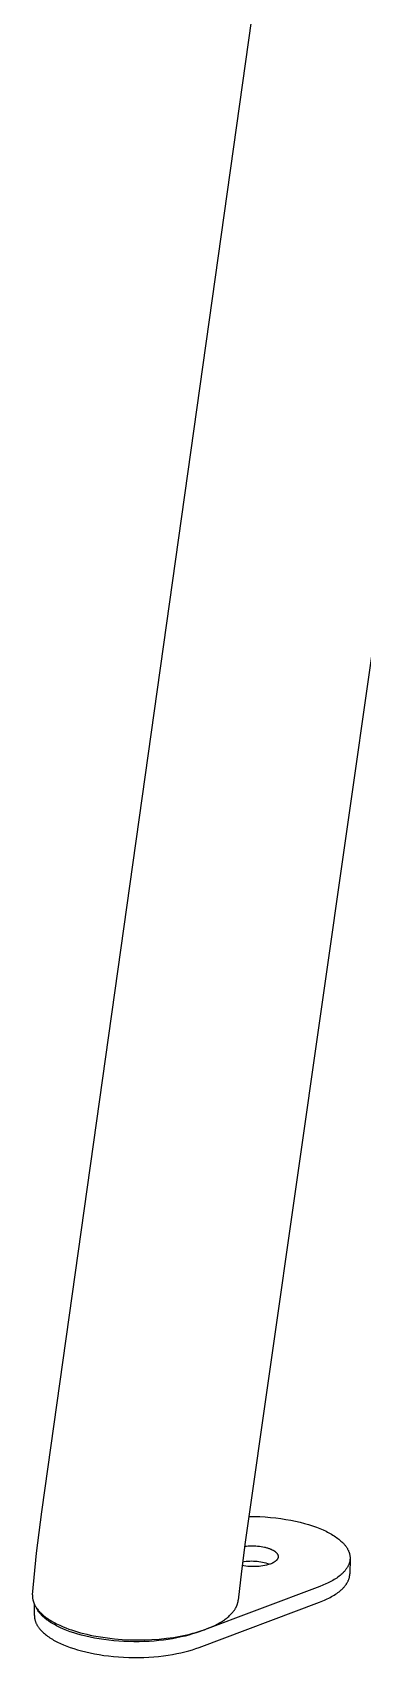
# Model space of a CAD drawing. Header units: millimetres. Extents: x -2163 to 4354, y -841 to 3711.
# Drawn here: x -53 to 52, y -3 to 511 of the extents above; entities that cross this region are included whole.
import ezdxf

# ---------------------------------------------------------------- set-up
doc = ezdxf.new("R2010")
doc.units = ezdxf.units.MM
doc.header["$MEASUREMENT"] = 0
doc.layers.add('Utwórz2D linie widoczne', color=7, linetype='Continuous', true_color=0x000000)

msp = doc.modelspace()

# ---------------------------------------------------------------- linework, layer by layer
at = {"layer": 'Utwórz2D linie widoczne'}
for p, q in [((-49.75, 42.9), (30.22, 611.58)), ((95.66, 602.17), (14.59, 33.28)), ((-51.4, 29.81), (-49.75, 42.9)), ((15.75, 41.44), (17.47, 41.42)), ((17.47, 41.42), (19.18, 41.36)), ((19.18, 41.36), (20.89, 41.27)), ((20.89, 41.27), (22.58, 41.13)), ((22.58, 41.13), (24.24, 40.96)), ((24.24, 40.96), (25.88, 40.75)), ((25.88, 40.75), (27.47, 40.5)), ((27.47, 40.5), (29.02, 40.23)), ((29.02, 40.23), (30.52, 39.92)), ((30.52, 39.92), (31.97, 39.59)), ((31.97, 39.59), (33.35, 39.23)), ((33.35, 39.23), (34.67, 38.85)), ((34.67, 38.85), (35.93, 38.45)), ((35.93, 38.45), (37.12, 38.03)), ((37.12, 38.03), (38.23, 37.59)), ((38.23, 37.59), (39.28, 37.14)), ((39.28, 37.14), (40.2, 36.71)), ((40.2, 36.71), (40.65, 36.49)), ((40.65, 36.49), (41.09, 36.26)), ((41.09, 36.26), (41.53, 36.02)), ((41.53, 36.02), (41.95, 35.78)), ((14.59, 33.28), (13.39, 24.11)), ((14.41, 32.01), (14.97, 32.07)), ((14.97, 32.07), (15.54, 32.11)), ((15.54, 32.11), (16.13, 32.14)), ((16.13, 32.14), (16.72, 32.15)), ((16.72, 32.15), (17.31, 32.14)), ((17.31, 32.14), (17.91, 32.11)), ((17.91, 32.11), (18.49, 32.06)), ((18.49, 32.06), (19.07, 32)), ((19.07, 32), (19.63, 31.92)), ((19.63, 31.92), (20.17, 31.83)), ((20.17, 31.83), (20.68, 31.72)), ((20.68, 31.72), (20.93, 31.66)), ((20.93, 31.66), (21.17, 31.6)), ((21.17, 31.6), (21.41, 31.53)), ((21.41, 31.53), (21.63, 31.46)), ((21.63, 31.46), (21.85, 31.4)), ((21.85, 31.4), (22.06, 31.32)), ((22.06, 31.32), (22.27, 31.25)), ((22.27, 31.25), (22.46, 31.17)), ((22.46, 31.17), (22.65, 31.1)), ((22.65, 31.1), (22.83, 31.02)), ((22.83, 31.02), (23.07, 30.91)), ((23.07, 30.91), (23.18, 30.85)), ((23.18, 30.85), (23.3, 30.79)), ((41.95, 35.78), (42.36, 35.53)), ((42.36, 35.53), (42.76, 35.28)), ((42.76, 35.28), (43.15, 35.02)), ((43.15, 35.02), (43.53, 34.76)), ((43.53, 34.76), (43.9, 34.49)), ((43.9, 34.49), (44.25, 34.21)), ((44.25, 34.21), (44.59, 33.93)), ((44.59, 33.93), (44.91, 33.65)), ((44.91, 33.65), (45.22, 33.36)), ((45.22, 33.36), (45.52, 33.07)), ((45.52, 33.07), (45.66, 32.92)), ((45.66, 32.92), (45.8, 32.77)), ((45.8, 32.77), (45.93, 32.62)), ((45.93, 32.62), (46.06, 32.47)), ((46.06, 32.47), (46.18, 32.32)), ((46.18, 32.32), (46.3, 32.17)), ((46.3, 32.17), (46.42, 32.01)), ((46.42, 32.01), (46.53, 31.86)), ((46.53, 31.86), (46.64, 31.7)), ((46.64, 31.7), (46.74, 31.55)), ((46.74, 31.55), (46.84, 31.39)), ((46.84, 31.39), (46.93, 31.23)), ((46.93, 31.23), (47.02, 31.07)), ((47.02, 31.07), (47.1, 30.91)), ((47.1, 30.91), (47.18, 30.76)), ((-52.69, 16.68), (-51.4, 29.81)), ((14.2, 25.8), (13.61, 25.91)), ((14.32, 27.08), (13.74, 27)), ((14.79, 25.71), (14.2, 25.8)), ((14.89, 27.15), (14.32, 27.08)), ((15.39, 25.63), (14.79, 25.71)), ((15.47, 27.19), (14.89, 27.15)), ((16.04, 27.22), (15.47, 27.19)), ((16.62, 27.23), (16.04, 27.22)), ((17.2, 27.22), (16.62, 27.23)), ((17.78, 27.19), (17.2, 27.22)), ((18.35, 27.14), (17.78, 27.19)), ((18.93, 27.07), (18.35, 27.14)), ((19.5, 26.99), (18.93, 27.07)), ((19.59, 25.7), (18.99, 25.63)), ((20.07, 26.88), (19.5, 26.99)), ((20.18, 25.79), (19.59, 25.7)), ((20.63, 26.76), (20.07, 26.88)), ((20.77, 25.9), (20.18, 25.79)), ((21.19, 26.62), (20.63, 26.76)), ((21.36, 26.04), (20.77, 25.9)), ((21.75, 26.46), (21.19, 26.62)), ((21.94, 26.19), (21.36, 26.04)), ((22.3, 26.28), (21.75, 26.46)), ((22.52, 26.36), (21.94, 26.19)), ((22.77, 26.46), (22.52, 26.36)), ((23.02, 26.57), (22.77, 26.46)), ((23.14, 26.62), (23.02, 26.57)), ((23.26, 26.68), (23.14, 26.62)), ((23.37, 26.74), (23.26, 26.68)), ((23.3, 30.79), (23.41, 30.73)), ((23.49, 26.8), (23.37, 26.74)), ((23.41, 30.73), (23.52, 30.66)), ((23.6, 26.86), (23.49, 26.8)), ((23.52, 30.66), (23.63, 30.6)), ((23.71, 26.92), (23.6, 26.86)), ((23.63, 30.6), (23.73, 30.53)), ((23.81, 26.99), (23.71, 26.92)), ((23.73, 30.53), (23.84, 30.46)), ((23.91, 27.06), (23.81, 26.99)), ((23.84, 30.46), (23.93, 30.4)), ((24.01, 27.12), (23.91, 27.06)), ((23.93, 30.4), (24.03, 30.32)), ((24.1, 27.19), (24.01, 27.12)), ((24.03, 30.32), (24.12, 30.25)), ((24.19, 27.26), (24.1, 27.19)), ((24.12, 30.25), (24.21, 30.18)), ((24.28, 27.34), (24.19, 27.26)), ((24.21, 30.18), (24.29, 30.11)), ((24.36, 27.41), (24.28, 27.34)), ((24.29, 30.11), (24.37, 30.03)), ((24.4, 27.45), (24.36, 27.41)), ((24.37, 30.03), (24.45, 29.95)), ((24.44, 27.49), (24.4, 27.45)), ((24.47, 27.52), (24.44, 27.49)), ((24.45, 29.95), (24.49, 29.91)), ((24.51, 27.56), (24.47, 27.52)), ((24.49, 29.91), (24.52, 29.88)), ((24.55, 27.6), (24.51, 27.56)), ((24.52, 29.88), (24.56, 29.84)), ((24.58, 27.64), (24.55, 27.6)), ((24.56, 29.84), (24.59, 29.8)), ((24.61, 27.68), (24.58, 27.64)), ((24.59, 29.8), (24.62, 29.76)), ((24.64, 27.72), (24.61, 27.68)), ((24.62, 29.76), (24.65, 29.72)), ((24.67, 27.76), (24.64, 27.72)), ((24.65, 29.72), (24.68, 29.68)), ((24.7, 27.8), (24.67, 27.76)), ((24.68, 29.68), (24.71, 29.64)), ((24.73, 27.84), (24.7, 27.8)), ((24.71, 29.64), (24.74, 29.6)), ((24.76, 27.88), (24.73, 27.84)), ((24.74, 29.6), (24.76, 29.56)), ((24.76, 29.56), (24.79, 29.51)), ((24.78, 27.92), (24.76, 27.88)), ((24.81, 27.96), (24.78, 27.92)), ((24.79, 29.51), (24.81, 29.47)), ((24.81, 29.47), (24.84, 29.43)), ((24.83, 28), (24.81, 27.96)), ((24.85, 28.04), (24.83, 28)), ((24.84, 29.43), (24.86, 29.39)), ((24.87, 28.08), (24.85, 28.04)), ((24.86, 29.39), (24.88, 29.35)), ((24.89, 28.12), (24.87, 28.08)), ((24.88, 29.35), (24.9, 29.31)), ((24.91, 28.16), (24.89, 28.12)), ((24.9, 29.31), (24.91, 29.26)), ((24.91, 29.26), (24.93, 29.22)), ((24.93, 28.2), (24.91, 28.16)), ((24.93, 29.22), (24.95, 29.18)), ((24.94, 28.25), (24.93, 28.2)), ((24.96, 28.29), (24.94, 28.25)), ((24.95, 29.18), (24.96, 29.14)), ((24.96, 29.14), (24.97, 29.1)), ((24.97, 28.33), (24.96, 28.29)), ((24.97, 29.1), (24.98, 29.05)), ((24.98, 28.37), (24.97, 28.33)), ((24.98, 29.05), (24.99, 29.01)), ((24.99, 28.41), (24.98, 28.37)), ((24.99, 29.01), (25, 28.97)), ((25, 28.46), (24.99, 28.41)), ((25, 28.97), (25.01, 28.93)), ((25.01, 28.5), (25, 28.46)), ((25.01, 28.93), (25.02, 28.88)), ((25.02, 28.58), (25.01, 28.54)), ((25.01, 28.54), (25.01, 28.5)), ((25.02, 28.88), (25.02, 28.84)), ((25.02, 28.84), (25.02, 28.8)), ((25.02, 28.8), (25.03, 28.76)), ((25.03, 28.67), (25.02, 28.63)), ((25.02, 28.63), (25.02, 28.58)), ((25.03, 28.76), (25.03, 28.71)), ((25.03, 28.71), (25.03, 28.67)), ((47.14, 25.73), (47.05, 25.57)), ((47.21, 25.89), (47.14, 25.73)), ((47.18, 30.76), (47.26, 30.6)), ((47.29, 26.05), (47.21, 25.89)), ((47.26, 30.6), (47.33, 30.43)), ((47.35, 26.21), (47.29, 26.05)), ((47.33, 30.43), (47.39, 30.27)), ((47.42, 26.37), (47.35, 26.21)), ((47.39, 30.27), (47.45, 30.11)), ((47.48, 26.53), (47.42, 26.37)), ((47.45, 30.11), (47.51, 29.95)), ((47.53, 26.69), (47.48, 26.53)), ((47.51, 29.95), (47.55, 29.79)), ((47.58, 26.85), (47.53, 26.69)), ((47.55, 29.79), (47.6, 29.63)), ((47.62, 27.01), (47.58, 26.85)), ((47.6, 29.63), (47.64, 29.46)), ((47.66, 27.18), (47.62, 27.01)), ((47.64, 29.46), (47.67, 29.3)), ((47.69, 27.34), (47.66, 27.18)), ((47.67, 29.3), (47.7, 29.14)), ((47.71, 27.5), (47.69, 27.34)), ((47.7, 29.14), (47.73, 28.97)), ((47.77, 28.15), (47.71, 23.27)), ((47.74, 27.66), (47.71, 27.5)), ((47.73, 28.97), (47.75, 28.81)), ((47.75, 27.83), (47.74, 27.66)), ((47.75, 28.81), (47.76, 28.65)), ((47.77, 27.99), (47.75, 27.83)), ((47.76, 28.65), (47.77, 28.48)), ((47.77, 28.48), (47.77, 28.32)), ((47.77, 28.32), (47.77, 28.15)), ((47.77, 28.15), (47.77, 27.99)), ((13.39, 24.11), (12.39, 14.92)), ((15.99, 25.58), (15.39, 25.63)), ((16.59, 25.55), (15.99, 25.58)), ((17.19, 25.54), (16.59, 25.55)), ((17.79, 25.55), (17.19, 25.54)), ((18.39, 25.58), (17.79, 25.55)), ((18.99, 25.63), (18.39, 25.58)), ((41.5, 20.73), (41.06, 20.5)), ((41.93, 20.96), (41.5, 20.73)), ((42.35, 21.2), (41.93, 20.96)), ((42.76, 21.45), (42.35, 21.2)), ((43.16, 21.7), (42.76, 21.45)), ((43.55, 21.95), (43.16, 21.7)), ((43.92, 22.22), (43.55, 21.95)), ((44.28, 22.48), (43.92, 22.22)), ((44.62, 22.76), (44.28, 22.48)), ((44.95, 23.03), (44.62, 22.76)), ((45.26, 23.32), (44.95, 23.03)), ((45.41, 23.46), (45.26, 23.32)), ((45.56, 23.6), (45.41, 23.46)), ((45.7, 23.75), (45.56, 23.6)), ((45.84, 23.9), (45.7, 23.75)), ((45.97, 24.04), (45.84, 23.9)), ((46.1, 24.19), (45.97, 24.04)), ((46.22, 24.34), (46.1, 24.19)), ((46.34, 24.49), (46.22, 24.34)), ((46.46, 24.65), (46.34, 24.49)), ((46.57, 24.8), (46.46, 24.65)), ((46.68, 24.95), (46.57, 24.8)), ((46.78, 25.11), (46.68, 24.95)), ((46.87, 25.26), (46.78, 25.11)), ((46.97, 25.42), (46.87, 25.26)), ((46.9, 20.47), (46.99, 20.63)), ((47.05, 25.57), (46.97, 25.42)), ((46.99, 20.63), (47.07, 20.8)), ((47.07, 20.8), (47.15, 20.96)), ((47.15, 20.96), (47.22, 21.12)), ((47.22, 21.12), (47.29, 21.28)), ((47.29, 21.28), (47.36, 21.45)), ((47.36, 21.45), (47.41, 21.61)), ((47.41, 21.61), (47.47, 21.78)), ((47.47, 21.78), (47.52, 21.94)), ((47.52, 21.94), (47.56, 22.11)), ((47.56, 22.11), (47.6, 22.27)), ((47.6, 22.27), (47.63, 22.44)), ((47.63, 22.44), (47.65, 22.6)), ((47.65, 22.6), (47.67, 22.77)), ((47.67, 22.77), (47.69, 22.94)), ((47.69, 22.94), (47.7, 23.11)), ((47.7, 23.11), (47.71, 23.27)), ((-52.7, 16.52), (-52.71, 16.36)), ((-52.71, 16.36), (-52.71, 16.21)), ((-52.71, 16.21), (-52.71, 16.05)), ((-52.71, 16.05), (-52.7, 15.89)), ((-52.69, 16.68), (-52.7, 16.52)), ((-52.7, 15.89), (-52.69, 15.73)), ((-52.69, 15.73), (-52.68, 15.58)), ((-52.68, 15.58), (-52.66, 15.42)), ((-52.66, 15.42), (-52.63, 15.26)), ((38.22, 19.28), (0.06, 4.98)), ((39.19, 19.66), (38.22, 19.28)), ((40.14, 20.07), (39.19, 19.66)), ((40.6, 20.28), (40.14, 20.07)), ((40.58, 15.36), (41.05, 15.58)), ((41.06, 20.5), (40.6, 20.28)), ((41.05, 15.58), (41.5, 15.81)), ((41.5, 15.81), (41.94, 16.05)), ((41.94, 16.05), (42.36, 16.3)), ((42.36, 16.3), (42.78, 16.55)), ((42.78, 16.55), (43.18, 16.81)), ((43.18, 16.81), (43.57, 17.07)), ((43.57, 17.07), (43.95, 17.34)), ((43.95, 17.34), (44.31, 17.62)), ((44.31, 17.62), (44.66, 17.9)), ((44.66, 17.9), (44.99, 18.18)), ((44.99, 18.18), (45.15, 18.33)), ((45.15, 18.33), (45.3, 18.47)), ((45.3, 18.47), (45.45, 18.62)), ((45.45, 18.62), (45.6, 18.77)), ((45.6, 18.77), (45.74, 18.92)), ((45.74, 18.92), (45.88, 19.07)), ((45.88, 19.07), (46.01, 19.22)), ((46.01, 19.22), (46.14, 19.38)), ((46.14, 19.38), (46.26, 19.53)), ((46.26, 19.53), (46.38, 19.68)), ((46.38, 19.68), (46.49, 19.84)), ((46.49, 19.84), (46.6, 20)), ((46.6, 20), (46.7, 20.16)), ((46.7, 20.16), (46.8, 20.31)), ((46.8, 20.31), (46.9, 20.47)), ((-52.63, 15.26), (-52.6, 15.1)), ((-52.6, 15.1), (-52.57, 14.94)), ((-52.57, 14.94), (-52.53, 14.79)), ((-52.53, 14.79), (-52.49, 14.63)), ((-52.49, 14.63), (-52.44, 14.47)), ((-52.44, 14.47), (-52.39, 14.32)), ((-52.39, 14.32), (-52.33, 14.17)), ((-52.33, 14.17), (-52.28, 14.01)), ((-52.28, 14.01), (-52.21, 13.86)), ((-52.21, 13.86), (-52.15, 13.71)), ((-52.15, 13.71), (-52.08, 13.56)), ((-52.11, 10.11), (-52.08, 13.58)), ((-52.08, 13.56), (-52, 13.42)), ((-52, 13.42), (-51.93, 13.27)), ((-51.93, 13.27), (-51.85, 13.13)), ((-51.85, 13.13), (-51.77, 12.99)), ((-51.77, 12.99), (-51.68, 12.84)), ((-51.68, 12.84), (-51.58, 12.69)), ((-51.58, 12.69), (-51.48, 12.54)), ((-51.44, 12.44), (-51.49, 12.55)), ((-51.48, 12.54), (-51.38, 12.39)), ((-51.38, 12.32), (-51.44, 12.44)), ((-51.38, 12.39), (-51.28, 12.25)), ((-51.32, 12.21), (-51.38, 12.32)), ((-51.25, 12.09), (-51.32, 12.21)), ((-51.28, 12.25), (-51.17, 12.11)), ((-51.12, 11.86), (-51.25, 12.09)), ((-51.17, 12.11), (-50.95, 11.83)), ((-50.98, 11.64), (-51.12, 11.86)), ((-50.82, 11.41), (-50.98, 11.64)), ((-50.95, 11.83), (-50.81, 11.67)), ((-50.66, 11.19), (-50.82, 11.41)), ((-50.81, 11.67), (-50.67, 11.51)), ((-50.67, 11.51), (-50.53, 11.35)), ((-50.49, 10.97), (-50.66, 11.19)), ((-50.53, 11.35), (-50.38, 11.19)), ((-50.31, 10.75), (-50.49, 10.97)), ((-50.38, 11.19), (-50.08, 10.89)), ((-50.12, 10.53), (-50.31, 10.75)), ((-49.92, 10.31), (-50.12, 10.53)), ((-50.08, 10.89), (-49.77, 10.59)), ((-49.72, 10.1), (-49.92, 10.31)), ((-49.77, 10.59), (-49.45, 10.31)), ((-49.45, 10.31), (-49.13, 10.04)), ((0, 0), (38.15, 14.33)), ((9.88, 10.28), (10.09, 10.48)), ((10.09, 10.48), (10.29, 10.69)), ((10.29, 10.69), (10.48, 10.91)), ((10.48, 10.91), (10.67, 11.13)), ((10.67, 11.13), (10.84, 11.34)), ((10.84, 11.34), (11.01, 11.56)), ((11.01, 11.56), (11.17, 11.78)), ((11.17, 11.78), (11.32, 12)), ((11.32, 12), (11.4, 12.12)), ((11.4, 12.12), (11.47, 12.24)), ((11.47, 12.24), (11.54, 12.37)), ((11.54, 12.37), (11.61, 12.49)), ((11.61, 12.49), (11.68, 12.62)), ((11.68, 12.62), (11.75, 12.74)), ((11.75, 12.74), (11.81, 12.87)), ((11.81, 12.87), (11.87, 13)), ((11.87, 13), (11.92, 13.11)), ((11.92, 13.11), (11.97, 13.23)), ((11.97, 13.23), (12.01, 13.34)), ((12.01, 13.34), (12.06, 13.46)), ((12.06, 13.46), (12.1, 13.58)), ((12.1, 13.58), (12.14, 13.69)), ((12.14, 13.69), (12.17, 13.81)), ((12.17, 13.81), (12.21, 13.93)), ((12.21, 13.93), (12.24, 14.05)), ((12.24, 14.05), (12.27, 14.18)), ((12.27, 14.18), (12.3, 14.3)), ((12.3, 14.3), (12.32, 14.42)), ((12.32, 14.42), (12.34, 14.54)), ((12.34, 14.54), (12.36, 14.67)), ((12.36, 14.67), (12.38, 14.79)), ((12.38, 14.79), (12.39, 14.92)), ((38.15, 14.33), (39.15, 14.72)), ((39.15, 14.72), (39.64, 14.92)), ((39.64, 14.92), (40.11, 15.14)), ((40.11, 15.14), (40.58, 15.36)), ((-52.11, 10.11), (-52.11, 9.95)), ((-52.11, 9.95), (-52.11, 9.79)), ((-52.11, 9.79), (-52.1, 9.63)), ((-52.1, 9.63), (-52.08, 9.48)), ((-52.08, 9.48), (-52.06, 9.32)), ((-52.06, 9.32), (-52.04, 9.16)), ((-52.04, 9.16), (-52.01, 9)), ((-52.01, 9), (-51.97, 8.84)), ((-51.97, 8.84), (-51.93, 8.69)), ((-51.93, 8.69), (-51.89, 8.53)), ((-51.89, 8.53), (-51.84, 8.37)), ((-51.84, 8.37), (-51.79, 8.21)), ((-51.79, 8.21), (-51.73, 8.06)), ((-51.73, 8.06), (-51.67, 7.9)), ((-51.67, 7.9), (-51.61, 7.75)), ((-51.61, 7.75), (-51.54, 7.59)), ((-51.54, 7.59), (-51.46, 7.44)), ((-51.46, 7.44), (-51.38, 7.28)), ((-51.38, 7.28), (-51.3, 7.13)), ((-51.3, 7.13), (-51.21, 6.98)), ((-51.21, 6.98), (-51.12, 6.83)), ((-51.12, 6.83), (-51.02, 6.67)), ((-51.02, 6.67), (-50.92, 6.52)), ((-50.92, 6.52), (-50.82, 6.37)), ((-50.82, 6.37), (-50.71, 6.22)), ((-50.71, 6.22), (-50.59, 6.08)), ((-50.59, 6.08), (-50.48, 5.93)), ((-50.48, 5.93), (-50.36, 5.78)), ((-50.36, 5.78), (-50.23, 5.64)), ((-50.23, 5.64), (-50.1, 5.49)), ((-50.1, 5.49), (-49.83, 5.2)), ((-49.83, 5.2), (-49.55, 4.92)), ((-49.5, 9.89), (-49.72, 10.1)), ((-49.28, 9.68), (-49.5, 9.89)), ((-49.05, 9.47), (-49.28, 9.68)), ((-49.13, 10.04), (-48.79, 9.77)), ((-48.82, 9.27), (-49.05, 9.47)), ((-48.57, 9.06), (-48.82, 9.27)), ((-48.79, 9.77), (-48.46, 9.51)), ((-48.32, 8.87), (-48.57, 9.06)), ((-48.46, 9.51), (-48.08, 9.24)), ((-48.06, 8.67), (-48.32, 8.87)), ((-48.08, 9.24), (-47.69, 8.98)), ((-47.79, 8.48), (-48.06, 8.67)), ((-47.52, 8.28), (-47.79, 8.48)), ((-47.69, 8.98), (-47.3, 8.72)), ((-46.96, 7.91), (-47.52, 8.28)), ((-47.3, 8.72), (-46.91, 8.48)), ((-46.37, 7.55), (-46.96, 7.91)), ((-46.91, 8.48), (-46.47, 8.22)), ((-46.47, 8.22), (-46.03, 7.97)), ((-45.77, 7.2), (-46.37, 7.55)), ((-46.03, 7.97), (-45.59, 7.73)), ((-45.14, 6.86), (-45.77, 7.2)), ((-45.59, 7.73), (-45.14, 7.5)), ((-45.14, 7.5), (-44.62, 7.24)), ((-44.5, 6.53), (-45.14, 6.86)), ((-44.62, 7.24), (-44.1, 7)), ((-43.84, 6.22), (-44.5, 6.53)), ((-44.1, 7), (-43, 6.52)), ((-42.87, 5.79), (-43.84, 6.22)), ((-43, 6.52), (-42.12, 6.16)), ((-41.85, 5.38), (-42.87, 5.79)), ((-42.12, 6.16), (-41.23, 5.82)), ((-40.76, 4.98), (-41.85, 5.38)), ((-41.23, 5.82), (-40.33, 5.51)), ((-40.33, 5.51), (-39.43, 5.21)), ((-39.43, 5.21), (-38.45, 4.92)), ((-0.05, 5.01), (0.84, 5.3)), ((0.84, 5.3), (1.72, 5.6)), ((1.72, 5.6), (2.59, 5.93)), ((2.59, 5.93), (3.45, 6.28)), ((3.45, 6.28), (4.21, 6.61)), ((4.21, 6.61), (4.96, 6.97)), ((4.96, 6.97), (5.7, 7.35)), ((5.7, 7.35), (6.43, 7.75)), ((6.43, 7.75), (7.08, 8.13)), ((7.08, 8.13), (7.39, 8.33)), ((7.39, 8.33), (7.71, 8.54)), ((7.71, 8.54), (8.01, 8.74)), ((8.01, 8.74), (8.3, 8.95)), ((8.3, 8.95), (8.59, 9.17)), ((8.59, 9.17), (8.88, 9.39)), ((8.88, 9.39), (9.14, 9.6)), ((9.14, 9.6), (9.39, 9.82)), ((9.39, 9.82), (9.64, 10.05)), ((9.64, 10.05), (9.88, 10.28)), ((-49.55, 4.92), (-49.25, 4.64)), ((-49.25, 4.64), (-48.94, 4.37)), ((-48.94, 4.37), (-48.62, 4.1)), ((-48.62, 4.1), (-48.28, 3.83)), ((-48.28, 3.83), (-47.93, 3.57)), ((-47.93, 3.57), (-47.57, 3.31)), ((-47.57, 3.31), (-47.2, 3.06)), ((-47.2, 3.06), (-46.81, 2.82)), ((-46.81, 2.82), (-46.42, 2.58)), ((-46.42, 2.58), (-46.02, 2.34)), ((-46.02, 2.34), (-45.61, 2.11)), ((-45.61, 2.11), (-45.19, 1.88)), ((-45.19, 1.88), (-44.76, 1.66)), ((-44.76, 1.66), (-43.88, 1.24)), ((-43.88, 1.24), (-42.92, 0.82)), ((-42.92, 0.82), (-41.89, 0.4)), ((-41.89, 0.4), (-40.81, 0)), ((-39.61, 4.59), (-40.76, 4.98)), ((-38.41, 4.22), (-39.61, 4.59)), ((-38.45, 4.92), (-37.47, 4.64)), ((-37.15, 3.87), (-38.41, 4.22)), ((-37.47, 4.64), (-36.48, 4.38)), ((-35.83, 3.54), (-37.15, 3.87)), ((-36.48, 4.38), (-35.49, 4.14)), ((-34.46, 3.23), (-35.83, 3.54)), ((-35.49, 4.14), (-34.43, 3.91)), ((-33.05, 2.95), (-34.46, 3.23)), ((-34.43, 3.91), (-33.37, 3.69)), ((-33.37, 3.69), (-31.24, 3.31)), ((-31.59, 2.7), (-33.05, 2.95)), ((-30.09, 2.47), (-31.59, 2.7)), ((-31.24, 3.31), (-28.99, 2.98)), ((-28.56, 2.28), (-30.09, 2.47)), ((-28.99, 2.98), (-26.74, 2.73)), ((-27, 2.11), (-28.56, 2.28)), ((-25.42, 1.98), (-27, 2.11)), ((-26.74, 2.73), (-24.36, 2.54)), ((-23.82, 1.89), (-25.42, 1.98)), ((-24.36, 2.54), (-21.98, 2.42)), ((-22.21, 1.82), (-23.82, 1.89)), ((-20.6, 1.8), (-22.21, 1.82)), ((-21.98, 2.42), (-19.65, 2.37)), ((-19, 1.8), (-20.6, 1.8)), ((-19.65, 2.37), (-17.31, 2.39)), ((-17.4, 1.84), (-19, 1.8)), ((-15.82, 1.92), (-17.4, 1.84)), ((-17.31, 2.39), (-14.94, 2.49)), ((-14.26, 2.02), (-15.82, 1.92)), ((-14.94, 2.49), (-12.58, 2.65)), ((-12.73, 2.16), (-14.26, 2.02)), ((-11.24, 2.34), (-12.73, 2.16)), ((-12.58, 2.65), (-10.35, 2.88)), ((-9.78, 2.54), (-11.24, 2.34)), ((-10.35, 2.88), (-8.13, 3.18)), ((-8.37, 2.76), (-9.78, 2.54)), ((-7, 3.02), (-8.37, 2.76)), ((-8.13, 3.18), (-5.97, 3.55)), ((-5.68, 3.3), (-7, 3.02)), ((-5.97, 3.55), (-4.89, 3.76)), ((-4.42, 3.6), (-5.68, 3.3)), ((-4.89, 3.76), (-3.82, 4)), ((-3.21, 3.92), (-4.42, 3.6)), ((-3.82, 4), (-2.87, 4.22)), ((-2.06, 4.25), (-3.21, 3.92)), ((-2.87, 4.22), (-1.92, 4.46)), ((-0.97, 4.61), (-2.06, 4.25)), ((-1.92, 4.46), (-0.98, 4.73)), ((-1.03, -0.37), (0, 0)), ((-0.98, 4.73), (-0.05, 5.01)), ((0.06, 4.98), (-0.97, 4.61)), ((-40.81, 0), (-39.66, -0.39)), ((-39.66, -0.39), (-38.46, -0.76)), ((-38.46, -0.76), (-37.19, -1.11)), ((-37.19, -1.11), (-35.88, -1.44)), ((-35.88, -1.44), (-34.51, -1.75)), ((-34.51, -1.75), (-33.09, -2.03)), ((-33.09, -2.03), (-31.63, -2.28)), ((-31.63, -2.28), (-30.14, -2.51)), ((-30.14, -2.51), (-28.61, -2.71)), ((-28.61, -2.71), (-27.05, -2.87)), ((-27.05, -2.87), (-25.47, -3)), ((-25.47, -3), (-23.87, -3.1)), ((-23.87, -3.1), (-22.26, -3.16)), ((-22.26, -3.16), (-20.65, -3.19)), ((-20.65, -3.19), (-19.05, -3.18)), ((-19.05, -3.18), (-17.45, -3.14)), ((-17.45, -3.14), (-15.87, -3.07)), ((-15.87, -3.07), (-14.31, -2.96)), ((-14.31, -2.96), (-12.79, -2.82)), ((-12.79, -2.82), (-11.29, -2.65)), ((-11.29, -2.65), (-9.83, -2.45)), ((-9.83, -2.45), (-8.42, -2.22)), ((-8.42, -2.22), (-7.05, -1.96)), ((-7.05, -1.96), (-5.74, -1.69)), ((-5.74, -1.69), (-4.48, -1.38)), ((-4.48, -1.38), (-3.27, -1.06)), ((-3.27, -1.06), (-2.12, -0.72)), ((-2.12, -0.72), (-1.03, -0.37))]:
    msp.add_line(p, q, dxfattribs=at)

doc.saveas('drawing.dxf')
